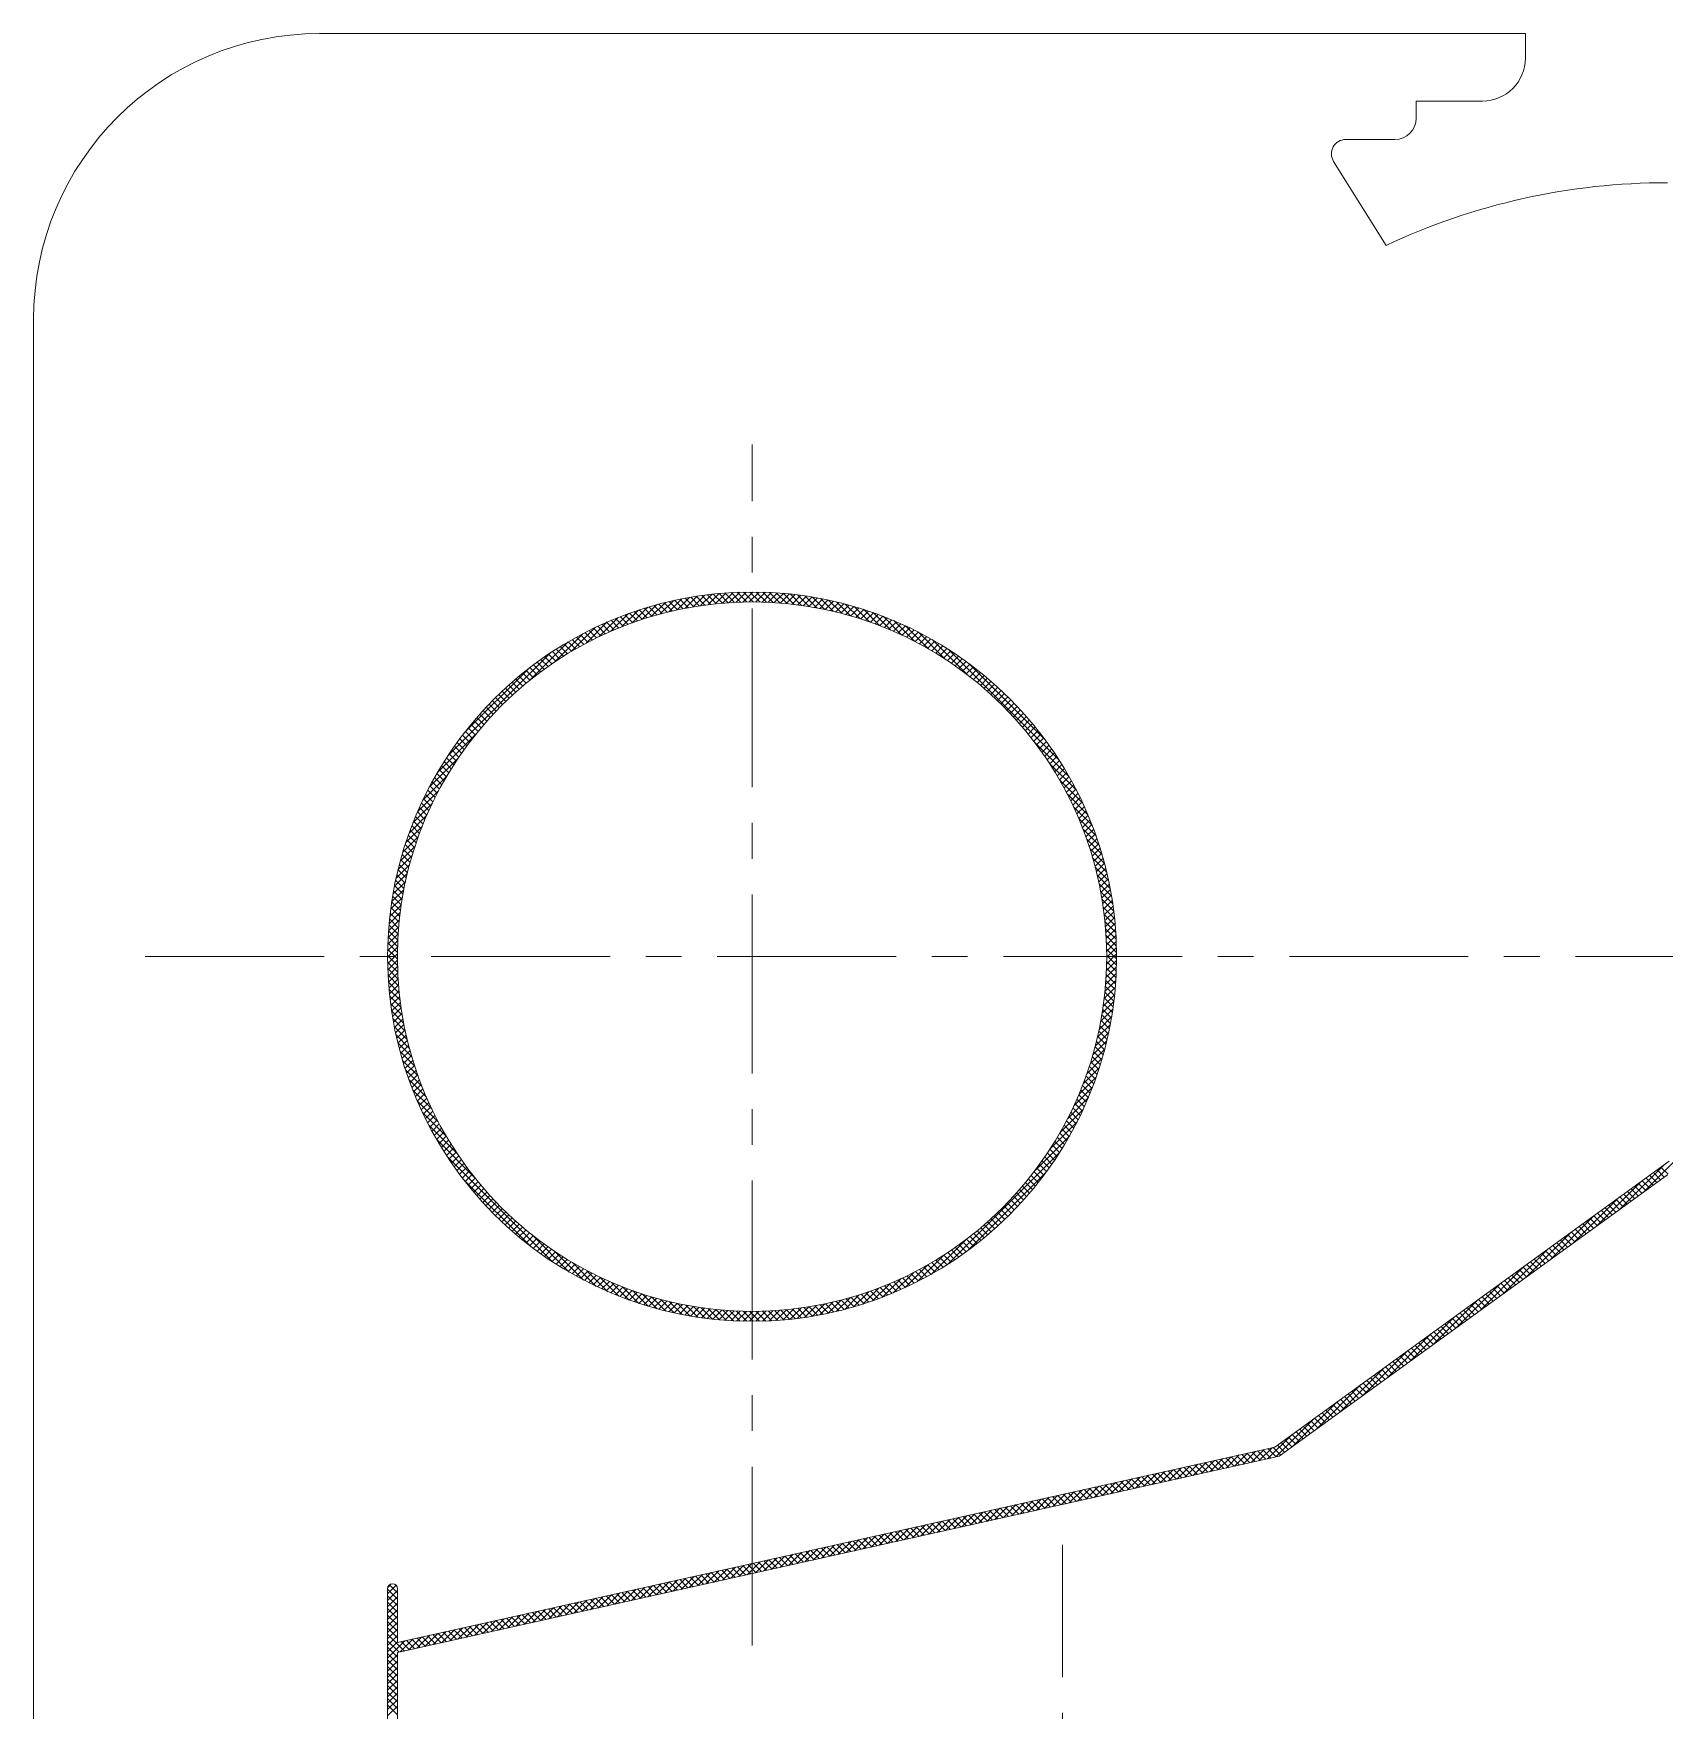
# Model space of a CAD drawing. Header units: millimetres. Extents: x 2882 to 3476, y 1065 to 1485.
# Drawn here: x 3124.68 to 3147.49, y 1157.31 to 1180.76 of the extents above; entities that cross this region are included whole.
import ezdxf

# ---------------------------------------------------------------- set-up
doc = ezdxf.new("R2010")
doc.units = ezdxf.units.MM
doc.linetypes.add('CENTERX2', pattern=[4, 2.5, -0.5, 0.5, -0.5])
for name, color, linetype, lineweight, true_color in [('1', 1, 'Continuous', 18, 0xff0000), ('2', 2, 'Continuous', 18, 0xffff00), ('3', 3, 'CENTERX2', 18, 0x00ff00)]:
    doc.layers.add(name, color=color, linetype=linetype, lineweight=lineweight, true_color=true_color)
pattern_1 = [(45, (2759.298956, 631.19546), (-0.0449012806, 0.0449012806), []), (135, (2759.298956, 631.19546), (-0.0449012806, -0.0449012806), [])]

msp = doc.modelspace()

# ---------------------------------------------------------------- hatches: boundary and pattern name
at = {"layer": '2'}
h = msp.add_hatch(dxfattribs=at)
h.set_pattern_fill('ANSI37', color=256, scale=0.02, style=0)
h.set_pattern_definition(pattern_1)
edge = h.paths.add_edge_path(flags=0)
edge.add_line((3134.73024, 1172.95071), (3134.73024, 1172.81232))
edge.add_arc((3134.73024, 1167.85292), 4.9594, 0, 90, ccw=False)
edge.add_line((3139.68964, 1167.85292), (3139.82803, 1167.85292))
edge.add_arc((3134.73024, 1167.85292), 5.09779, 0, 90)
edge = h.paths.add_edge_path(flags=0)
edge.add_arc((3134.73024, 1167.85292), 5.09779, 90, 180)
edge.add_line((3129.63245, 1167.85292), (3129.77084, 1167.85292))
edge.add_arc((3134.73024, 1167.85292), 4.9594, 90, 180, ccw=False)
edge.add_line((3134.73024, 1172.81232), (3134.73024, 1172.95071))
edge = h.paths.add_edge_path(flags=0)
edge.add_arc((3134.73024, 1167.85292), 5.09779, 0, 90)
edge.add_line((3134.73024, 1172.95071), (3134.73024, 1172.81232))
edge.add_arc((3134.73024, 1167.85292), 4.9594, 0, 90, ccw=False)
edge.add_arc((3134.73024, 1167.85292), 4.9594, 270, 360, ccw=False)
edge.add_line((3134.73024, 1162.89352), (3134.73024, 1162.75513))
edge.add_arc((3134.73024, 1167.85292), 5.09779, 270, 360)
edge = h.paths.add_edge_path(flags=0)
edge.add_arc((3134.73024, 1167.85292), 4.9594, 180, 270, ccw=False)
edge.add_arc((3134.73024, 1167.85292), 4.9594, 90, 180, ccw=False)
edge.add_line((3134.73024, 1172.81232), (3134.73024, 1172.95071))
edge.add_arc((3134.73024, 1167.85292), 5.09779, 90, 180)
edge.add_arc((3134.73024, 1167.85292), 5.09779, 180, 270)
edge.add_line((3134.73024, 1162.75513), (3134.73024, 1162.89352))
h = msp.add_hatch(dxfattribs=at)
h.set_pattern_fill('ANSI37', color=256, scale=0.02, style=0)
h.set_pattern_definition(pattern_1)
edge = h.paths.add_edge_path(flags=0)
edge.add_line((3134.73024, 1172.81232), (3134.73024, 1172.95071))
edge.add_arc((3134.73024, 1167.85292), 5.09779, 90, 180)
edge.add_line((3129.63245, 1167.85292), (3129.77084, 1167.85292))
edge.add_arc((3134.73024, 1167.85292), 4.9594, 90, 180, ccw=False)
edge = h.paths.add_edge_path(flags=0)
edge.add_line((3134.73024, 1172.95071), (3134.73024, 1172.81232))
edge.add_arc((3134.73024, 1167.85292), 4.9594, 0, 90, ccw=False)
edge.add_line((3139.68964, 1167.85292), (3139.82803, 1167.85292))
edge.add_arc((3134.73024, 1167.85292), 5.09779, 0, 90)

# ---------------------------------------------------------------- linework, layer by layer
at = {"layer": '1'}
for p, q in [((3128.68157, 1180.75853), (3145.54344, 1180.75853)), ((3145.54344, 1180.41534), (3145.54344, 1180.75853)), ((3144.94344, 1179.81534), (3144.01732, 1179.81534)), ((3144.01732, 1179.81534), (3144.01732, 1179.57719)), ((3143.71732, 1179.27719), (3143.03177, 1179.27719)), ((3142.86221, 1178.97112), (3143.59668, 1177.79704)), ((3124.68157, 1176.75853), (3124.68157, 1111.50776)), ((3134.73024, 1172.8459), (3134.73024, 1172.8459)), ((3147.55588, 1164.99307), (3142.04128, 1160.9969)), ((3147.53024, 1164.80358), (3142.0993, 1160.86804)), ((3142.04128, 1160.9969), (3129.77084, 1158.265)), ((3142.0993, 1160.86804), (3129.77084, 1158.12322)), ((3129.63245, 1159.0177), (3129.63245, 1129.22033)), ((3129.77084, 1159.0177), (3129.77084, 1158.265)), ((3129.77084, 1158.12322), (3129.77084, 1130.14307))]:
    msp.add_line(p, q, dxfattribs=at)
for radius in [5.09779, 4.9594]:
    msp.add_circle((3134.73024, 1167.85292), radius, dxfattribs=at)
for centre, radius, start, end in [((3128.68157, 1176.75853), 4, 90, 180), ((3144.94344, 1180.41534), 0.6, 270, 0), ((3143.71732, 1179.57719), 0.3, 270, 0), ((3143.03177, 1179.07719), 0.2, 90, 212.028677), ((3147.51583, 1169.46059), 9.21174, 89.910349, 115.179253), ((3129.70164, 1159.0177), 0.06919, 0, 180)]:
    msp.add_arc(centre, radius, start, end, dxfattribs=at)
at = {"layer": '2'}
for p, q in [((3147.19012, 1164.55712), (3147.79054, 1165.15753)), ((3146.86398, 1164.32078), (3147.48467, 1164.94146)), ((3147.2783, 1164.62101), (3147.1792, 1164.7201)), ((3147.33037, 1164.65874), (3147.23127, 1164.75784)), ((3147.38244, 1164.69647), (3147.28334, 1164.79557)), ((3147.43451, 1164.73421), (3147.33541, 1164.8333)), ((3147.48658, 1164.77194), (3147.38748, 1164.87104)), ((3147.53865, 1164.80967), (3147.43955, 1164.90877)), ((3146.53784, 1164.08444), (3147.15853, 1164.70512)), ((3146.96588, 1164.39461), (3146.86678, 1164.49371)), ((3147.01795, 1164.43235), (3146.91885, 1164.53144)), ((3147.07002, 1164.47008), (3146.97092, 1164.56917)), ((3147.12209, 1164.50781), (3147.02299, 1164.60691)), ((3147.17416, 1164.54554), (3147.07506, 1164.64464)), ((3147.22623, 1164.58328), (3147.12713, 1164.68237)), ((3146.2117, 1163.8481), (3146.83239, 1164.46878)), ((3146.65346, 1164.16822), (3146.55436, 1164.26731)), ((3146.70553, 1164.20595), (3146.60643, 1164.30505)), ((3146.7576, 1164.24368), (3146.6585, 1164.34278)), ((3146.80967, 1164.28142), (3146.71057, 1164.38051)), ((3146.86174, 1164.31915), (3146.76264, 1164.41824)), ((3146.91381, 1164.35688), (3146.81471, 1164.45598)), ((3145.88555, 1163.61176), (3146.50624, 1164.23244)), ((3146.34104, 1163.94182), (3146.24194, 1164.04092)), ((3146.39311, 1163.97955), (3146.29401, 1164.07865)), ((3146.44518, 1164.01729), (3146.34608, 1164.11638)), ((3146.49725, 1164.05502), (3146.39815, 1164.15412)), ((3146.54932, 1164.09275), (3146.45022, 1164.19185)), ((3146.60139, 1164.13049), (3146.50229, 1164.22958)), ((3145.55941, 1163.37542), (3146.1801, 1163.9961)), ((3145.97655, 1163.67769), (3145.87745, 1163.77679)), ((3146.02862, 1163.71543), (3145.92952, 1163.81452)), ((3146.08069, 1163.75316), (3145.98159, 1163.85225)), ((3146.13276, 1163.79089), (3146.03366, 1163.88999)), ((3146.18483, 1163.82862), (3146.08573, 1163.92772)), ((3146.2369, 1163.86636), (3146.1378, 1163.96545)), ((3146.28897, 1163.90409), (3146.18987, 1164.00319)), ((3145.23327, 1163.13908), (3145.85396, 1163.75976)), ((3145.66413, 1163.4513), (3145.56503, 1163.55039)), ((3145.7162, 1163.48903), (3145.6171, 1163.58813)), ((3145.76827, 1163.52676), (3145.66917, 1163.62586)), ((3145.82034, 1163.5645), (3145.72124, 1163.66359)), ((3145.87241, 1163.60223), (3145.77331, 1163.70132)), ((3145.92448, 1163.63996), (3145.82538, 1163.73906)), ((3144.90713, 1162.90274), (3145.52782, 1163.52343)), ((3145.35171, 1163.2249), (3145.25261, 1163.324)), ((3145.40378, 1163.26264), (3145.30468, 1163.36173)), ((3145.45585, 1163.30037), (3145.35675, 1163.39946)), ((3145.50792, 1163.3381), (3145.40882, 1163.4372)), ((3145.55999, 1163.37583), (3145.46089, 1163.47493)), ((3145.61206, 1163.41357), (3145.51296, 1163.51266)), ((3144.58099, 1162.6664), (3145.20167, 1163.28709)), ((3145.03929, 1162.99851), (3144.94019, 1163.0976)), ((3145.09136, 1163.03624), (3144.99226, 1163.13534)), ((3145.14343, 1163.07397), (3145.04433, 1163.17307)), ((3145.1955, 1163.1117), (3145.0964, 1163.2108)), ((3145.24757, 1163.14944), (3145.14847, 1163.24853)), ((3145.29964, 1163.18717), (3145.20054, 1163.28627)), ((3144.25484, 1162.43006), (3144.87553, 1163.05075)), ((3144.72687, 1162.77211), (3144.62777, 1162.87121)), ((3144.77894, 1162.80984), (3144.67984, 1162.90894)), ((3144.83101, 1162.84758), (3144.73191, 1162.94667)), ((3144.88308, 1162.88531), (3144.78398, 1162.9844)), ((3144.93515, 1162.92304), (3144.83605, 1163.02214)), ((3144.98722, 1162.96077), (3144.88812, 1163.05987)), ((3143.9287, 1162.19372), (3144.54939, 1162.81441)), ((3144.36238, 1162.50798), (3144.26328, 1162.60708)), ((3144.41445, 1162.54572), (3144.31535, 1162.64481)), ((3144.46652, 1162.58345), (3144.36742, 1162.68254)), ((3144.51859, 1162.62118), (3144.41949, 1162.72028)), ((3144.57066, 1162.65891), (3144.47156, 1162.75801)), ((3144.62273, 1162.69665), (3144.52363, 1162.79574)), ((3144.6748, 1162.73438), (3144.5757, 1162.83347)), ((3143.60256, 1161.95738), (3144.22325, 1162.57807)), ((3144.04996, 1162.28159), (3143.95086, 1162.38068)), ((3144.10203, 1162.31932), (3144.00293, 1162.41842)), ((3144.1541, 1162.35705), (3144.055, 1162.45615)), ((3144.20617, 1162.39479), (3144.10707, 1162.49388)), ((3144.25824, 1162.43252), (3144.15914, 1162.53161)), ((3144.31031, 1162.47025), (3144.21121, 1162.56935)), ((3143.27642, 1161.72104), (3143.8971, 1162.34173)), ((3143.73754, 1162.05519), (3143.63844, 1162.15429)), ((3143.78961, 1162.09292), (3143.69051, 1162.19202)), ((3143.84168, 1162.13066), (3143.74258, 1162.22975)), ((3143.89375, 1162.16839), (3143.79465, 1162.26749)), ((3143.94582, 1162.20612), (3143.84672, 1162.30522)), ((3143.99789, 1162.24385), (3143.89879, 1162.34295)), ((3142.95027, 1161.4847), (3143.57096, 1162.10539)), ((3143.42512, 1161.8288), (3143.32602, 1161.92789)), ((3143.47719, 1161.86653), (3143.37809, 1161.96562)), ((3143.52926, 1161.90426), (3143.43016, 1162.00336)), ((3143.58133, 1161.94199), (3143.48223, 1162.04109)), ((3143.6334, 1161.97973), (3143.5343, 1162.07882)), ((3143.68547, 1162.01746), (3143.58637, 1162.11655)), ((3142.62413, 1161.24836), (3143.24482, 1161.86905)), ((3143.1127, 1161.6024), (3143.0136, 1161.7015)), ((3143.16477, 1161.64013), (3143.06567, 1161.73923)), ((3143.21684, 1161.67787), (3143.11774, 1161.77696)), ((3143.26891, 1161.7156), (3143.16981, 1161.81469)), ((3143.32098, 1161.75333), (3143.22188, 1161.85243)), ((3143.37305, 1161.79106), (3143.27395, 1161.89016)), ((3142.29799, 1161.01202), (3142.91868, 1161.63271)), ((3142.74821, 1161.33827), (3142.64912, 1161.43737)), ((3142.80028, 1161.376), (3142.70119, 1161.4751)), ((3142.85235, 1161.41374), (3142.75326, 1161.51283)), ((3142.90442, 1161.45147), (3142.80533, 1161.55057)), ((3142.95649, 1161.4892), (3142.8574, 1161.5883)), ((3143.00856, 1161.52694), (3142.90946, 1161.62603)), ((3143.06063, 1161.56467), (3142.96153, 1161.66376)), ((3142.05416, 1160.85799), (3142.59253, 1161.39637)), ((3142.43579, 1161.11188), (3142.3367, 1161.21097)), ((3142.48786, 1161.14961), (3142.38877, 1161.2487)), ((3142.53993, 1161.18734), (3142.44084, 1161.28644)), ((3142.592, 1161.22507), (3142.49291, 1161.32417)), ((3142.64407, 1161.26281), (3142.54498, 1161.3619)), ((3142.69614, 1161.30054), (3142.59705, 1161.39963)), ((3141.70759, 1160.78083), (3141.88997, 1160.96321)), ((3141.82311, 1160.80655), (3142.0055, 1160.98893)), ((3141.93863, 1160.83227), (3142.26639, 1161.16003)), ((3142.0598, 1160.85925), (3141.94384, 1160.97521)), ((3142.12337, 1160.88548), (3142.01729, 1160.99156)), ((3142.17544, 1160.92321), (3142.07635, 1161.02231)), ((3142.22751, 1160.96095), (3142.12842, 1161.06004)), ((3142.27958, 1160.99868), (3142.18049, 1161.09777)), ((3142.33165, 1161.03641), (3142.23256, 1161.13551)), ((3142.38372, 1161.07414), (3142.28463, 1161.17324)), ((3140.66789, 1160.54935), (3140.85027, 1160.73173)), ((3140.78341, 1160.57507), (3140.96579, 1160.75745)), ((3140.95806, 1160.61395), (3140.8421, 1160.72991)), ((3140.89893, 1160.60079), (3141.08132, 1160.78317)), ((3141.03151, 1160.63031), (3140.91555, 1160.74627)), ((3141.10496, 1160.64666), (3140.989, 1160.76262)), ((3141.01445, 1160.62651), (3141.19684, 1160.80889)), ((3141.17841, 1160.66301), (3141.06245, 1160.77897)), ((3141.12998, 1160.65223), (3141.31236, 1160.83461)), ((3141.25186, 1160.67936), (3141.1359, 1160.79532)), ((3141.32531, 1160.69572), (3141.20935, 1160.81168)), ((3141.2455, 1160.67795), (3141.42788, 1160.86033)), ((3141.39876, 1160.71207), (3141.2828, 1160.82803)), ((3141.47221, 1160.72842), (3141.35625, 1160.84438)), ((3141.36102, 1160.70367), (3141.54341, 1160.88605)), ((3141.54566, 1160.74478), (3141.4297, 1160.86074)), ((3141.47654, 1160.72939), (3141.65893, 1160.91177)), ((3141.61911, 1160.76113), (3141.50314, 1160.87709)), ((3141.69255, 1160.77748), (3141.57659, 1160.89344)), ((3141.59207, 1160.75511), (3141.77445, 1160.93749)), ((3141.766, 1160.79383), (3141.65004, 1160.90979)), ((3141.83945, 1160.81019), (3141.72349, 1160.92615)), ((3141.9129, 1160.82654), (3141.79694, 1160.9425)), ((3141.98635, 1160.84289), (3141.87039, 1160.95885)), ((3139.62818, 1160.31787), (3139.81057, 1160.50025)), ((3139.7437, 1160.34359), (3139.92609, 1160.52597)), ((3139.92976, 1160.38501), (3139.8138, 1160.50097)), ((3139.85923, 1160.36931), (3140.04161, 1160.55169)), ((3140.00321, 1160.40136), (3139.88725, 1160.51733)), ((3140.07666, 1160.41772), (3139.9607, 1160.53368)), ((3139.97475, 1160.39503), (3140.15713, 1160.57741)), ((3140.15011, 1160.43407), (3140.03415, 1160.55003)), ((3140.09027, 1160.42075), (3140.27266, 1160.60313)), ((3140.22356, 1160.45042), (3140.1076, 1160.56638)), ((3140.29701, 1160.46678), (3140.18105, 1160.58274)), ((3140.2058, 1160.44647), (3140.38818, 1160.62885)), ((3140.37046, 1160.48313), (3140.2545, 1160.59909)), ((3140.32132, 1160.47219), (3140.5037, 1160.65457)), ((3140.44391, 1160.49948), (3140.32795, 1160.61544)), ((3140.51736, 1160.51584), (3140.4014, 1160.6318)), ((3140.43684, 1160.49791), (3140.61922, 1160.68029)), ((3140.59081, 1160.53219), (3140.47485, 1160.64815)), ((3140.66426, 1160.54854), (3140.5483, 1160.6645)), ((3140.55236, 1160.52363), (3140.73475, 1160.70601)), ((3140.73771, 1160.56489), (3140.62175, 1160.68085)), ((3140.81116, 1160.58125), (3140.6952, 1160.69721)), ((3140.88461, 1160.5976), (3140.76865, 1160.71356)), ((3138.58848, 1160.08639), (3138.77086, 1160.26877)), ((3138.704, 1160.11211), (3138.88639, 1160.29449)), ((3138.90147, 1160.15607), (3138.78551, 1160.27203)), ((3138.81952, 1160.13783), (3139.00191, 1160.32021)), ((3138.97492, 1160.17242), (3138.85896, 1160.28838)), ((3139.04837, 1160.18878), (3138.93241, 1160.30474)), ((3138.93505, 1160.16355), (3139.11743, 1160.34593)), ((3139.12182, 1160.20513), (3139.00586, 1160.32109)), ((3139.05057, 1160.18927), (3139.23295, 1160.37165)), ((3139.19527, 1160.22148), (3139.07931, 1160.33744)), ((3139.26872, 1160.23784), (3139.15276, 1160.3538)), ((3139.16609, 1160.21499), (3139.34848, 1160.39737)), ((3139.34217, 1160.25419), (3139.22621, 1160.37015)), ((3139.28161, 1160.24071), (3139.464, 1160.42309)), ((3139.41562, 1160.27054), (3139.29966, 1160.3865)), ((3139.48907, 1160.28689), (3139.3731, 1160.40285)), ((3139.39714, 1160.26643), (3139.57952, 1160.44881)), ((3139.56251, 1160.30325), (3139.44655, 1160.41921)), ((3139.51266, 1160.29215), (3139.69504, 1160.47453)), ((3139.63596, 1160.3196), (3139.52, 1160.43556)), ((3139.70941, 1160.33595), (3139.59345, 1160.45191)), ((3139.78286, 1160.35231), (3139.6669, 1160.46827)), ((3139.85631, 1160.36866), (3139.74035, 1160.48462)), ((3137.54877, 1159.85491), (3137.73116, 1160.03729)), ((3137.6643, 1159.88063), (3137.84668, 1160.06301)), ((3137.79972, 1159.91078), (3137.68376, 1160.02674)), ((3137.87317, 1159.92713), (3137.75721, 1160.04309)), ((3137.77982, 1159.90635), (3137.9622, 1160.08873)), ((3137.94662, 1159.94348), (3137.83066, 1160.05944)), ((3137.89534, 1159.93207), (3138.07773, 1160.11445)), ((3138.02007, 1159.95984), (3137.90411, 1160.0758)), ((3138.09352, 1159.97619), (3137.97756, 1160.09215)), ((3138.01087, 1159.95779), (3138.19325, 1160.14017)), ((3138.16697, 1159.99254), (3138.05101, 1160.1085)), ((3138.24042, 1160.0089), (3138.12446, 1160.12486)), ((3138.12639, 1159.98351), (3138.30877, 1160.16589)), ((3138.31387, 1160.02525), (3138.19791, 1160.14121)), ((3138.24191, 1160.00923), (3138.42429, 1160.19161)), ((3138.38732, 1160.0416), (3138.27136, 1160.15756)), ((3138.46077, 1160.05795), (3138.34481, 1160.17391)), ((3138.35743, 1160.03495), (3138.53982, 1160.21733)), ((3138.53422, 1160.07431), (3138.41826, 1160.19027)), ((3138.47296, 1160.06067), (3138.65534, 1160.24305)), ((3138.60767, 1160.09066), (3138.49171, 1160.20662)), ((3138.68112, 1160.10701), (3138.56516, 1160.22297)), ((3138.75457, 1160.12337), (3138.63861, 1160.23933)), ((3138.82802, 1160.13972), (3138.71206, 1160.25568)), ((3136.50907, 1159.62343), (3136.69145, 1159.80581)), ((3136.62459, 1159.64915), (3136.80698, 1159.83153)), ((3136.77143, 1159.68184), (3136.65547, 1159.7978)), ((3136.84488, 1159.69819), (3136.72892, 1159.81415)), ((3136.74012, 1159.67487), (3136.9225, 1159.85725)), ((3136.91833, 1159.71454), (3136.80237, 1159.8305)), ((3136.85564, 1159.70059), (3137.03802, 1159.88297)), ((3136.99178, 1159.7309), (3136.87582, 1159.84686)), ((3137.06523, 1159.74725), (3136.94927, 1159.86321)), ((3136.97116, 1159.72631), (3137.15355, 1159.90869)), ((3137.13868, 1159.7636), (3137.02272, 1159.87956)), ((3137.08668, 1159.75203), (3137.26907, 1159.93441)), ((3137.21213, 1159.77995), (3137.09617, 1159.89591)), ((3137.28558, 1159.79631), (3137.16962, 1159.91227)), ((3137.20221, 1159.77775), (3137.38459, 1159.96013)), ((3137.35903, 1159.81266), (3137.24306, 1159.92862)), ((3137.43247, 1159.82901), (3137.31651, 1159.94497)), ((3137.31773, 1159.80347), (3137.50011, 1159.98585)), ((3137.50592, 1159.84537), (3137.38996, 1159.96133)), ((3137.43325, 1159.82919), (3137.61564, 1160.01157)), ((3137.57937, 1159.86172), (3137.46341, 1159.97768)), ((3137.65282, 1159.87807), (3137.53686, 1159.99403)), ((3137.72627, 1159.89442), (3137.61031, 1160.01039)), ((3135.46937, 1159.39194), (3135.65175, 1159.57433)), ((3135.58489, 1159.41766), (3135.76727, 1159.60005)), ((3135.74313, 1159.4529), (3135.62717, 1159.56886)), ((3135.70041, 1159.44338), (3135.8828, 1159.62577)), ((3135.81658, 1159.46925), (3135.70062, 1159.58521)), ((3135.89003, 1159.4856), (3135.77407, 1159.60156)), ((3135.81593, 1159.4691), (3135.99832, 1159.65149)), ((3135.96348, 1159.50195), (3135.84752, 1159.61792)), ((3136.03693, 1159.51831), (3135.92097, 1159.63427)), ((3135.93146, 1159.49483), (3136.11384, 1159.67721)), ((3136.11038, 1159.53466), (3135.99442, 1159.65062)), ((3136.04698, 1159.52055), (3136.22936, 1159.70293)), ((3136.18383, 1159.55101), (3136.06787, 1159.66697)), ((3136.25728, 1159.56737), (3136.14132, 1159.68333)), ((3136.1625, 1159.54627), (3136.34489, 1159.72865)), ((3136.33073, 1159.58372), (3136.21477, 1159.69968)), ((3136.27803, 1159.57199), (3136.46041, 1159.75437)), ((3136.40418, 1159.60007), (3136.28822, 1159.71603)), ((3136.47763, 1159.61643), (3136.36167, 1159.73239)), ((3136.39355, 1159.59771), (3136.57593, 1159.78009)), ((3136.55108, 1159.63278), (3136.43512, 1159.74874)), ((3136.62453, 1159.64913), (3136.50857, 1159.76509)), ((3136.69798, 1159.66548), (3136.58202, 1159.78144)), ((3134.42966, 1159.16046), (3134.61205, 1159.34285)), ((3134.64139, 1159.2076), (3134.52543, 1159.32356)), ((3134.54519, 1159.18618), (3134.72757, 1159.36857)), ((3134.71484, 1159.22396), (3134.59888, 1159.33992)), ((3134.66071, 1159.2119), (3134.84309, 1159.39429)), ((3134.78829, 1159.24031), (3134.67233, 1159.35627)), ((3134.86174, 1159.25666), (3134.74578, 1159.37262)), ((3134.77623, 1159.23762), (3134.95862, 1159.42001)), ((3134.93519, 1159.27301), (3134.81923, 1159.38897)), ((3134.89175, 1159.26334), (3135.07414, 1159.44573)), ((3135.00864, 1159.28937), (3134.89268, 1159.40533)), ((3135.08209, 1159.30572), (3134.96613, 1159.42168)), ((3135.00728, 1159.28906), (3135.18966, 1159.47145)), ((3135.15554, 1159.32207), (3135.03958, 1159.43803)), ((3135.22899, 1159.33843), (3135.11302, 1159.45439)), ((3135.1228, 1159.31478), (3135.30518, 1159.49717)), ((3135.30244, 1159.35478), (3135.18647, 1159.47074)), ((3135.23832, 1159.3405), (3135.42071, 1159.52289)), ((3135.37588, 1159.37113), (3135.25992, 1159.48709)), ((3135.44933, 1159.38748), (3135.33337, 1159.50345)), ((3135.35384, 1159.36622), (3135.53623, 1159.54861)), ((3135.52278, 1159.40384), (3135.40682, 1159.5198)), ((3135.59623, 1159.42019), (3135.48027, 1159.53615)), ((3135.66968, 1159.43654), (3135.55372, 1159.5525)), ((3133.27444, 1158.90326), (3133.45682, 1159.08565)), ((3133.38996, 1158.92898), (3133.57234, 1159.11137)), ((3133.61309, 1158.97866), (3133.49713, 1159.09462)), ((3133.50548, 1158.9547), (3133.68787, 1159.13709)), ((3133.68654, 1158.99501), (3133.57058, 1159.11098)), ((3133.621, 1158.98042), (3133.80339, 1159.16281)), ((3133.75999, 1159.01137), (3133.64403, 1159.12733)), ((3133.83344, 1159.02772), (3133.71748, 1159.14368)), ((3133.73653, 1159.00614), (3133.91891, 1159.18853)), ((3133.90689, 1159.04407), (3133.79093, 1159.16003)), ((3133.85205, 1159.03186), (3134.03443, 1159.21425)), ((3133.98034, 1159.06043), (3133.86438, 1159.17639)), ((3134.05379, 1159.07678), (3133.93783, 1159.19274)), ((3133.96757, 1159.05758), (3134.14996, 1159.23997)), ((3134.12724, 1159.09313), (3134.01128, 1159.20909)), ((3134.0831, 1159.0833), (3134.26548, 1159.26569)), ((3134.20069, 1159.10949), (3134.08473, 1159.22545)), ((3134.27414, 1159.12584), (3134.15818, 1159.2418)), ((3134.19862, 1159.10902), (3134.381, 1159.29141)), ((3134.34759, 1159.14219), (3134.23163, 1159.25815)), ((3134.42104, 1159.15854), (3134.30508, 1159.2745)), ((3134.31414, 1159.13474), (3134.49652, 1159.31713)), ((3134.49449, 1159.1749), (3134.37853, 1159.29086)), ((3134.56794, 1159.19125), (3134.45198, 1159.30721)), ((3129.63245, 1158.94318), (3129.75316, 1159.06389)), ((3129.77084, 1158.86961), (3129.63245, 1159.008)), ((3129.63245, 1158.85338), (3129.77084, 1158.99176)), ((3129.77084, 1158.7798), (3129.63245, 1158.91819)), ((3129.63245, 1158.76357), (3129.77084, 1158.90196)), ((3129.63471, 1159.03524), (3129.6841, 1159.08463)), ((3129.77084, 1158.95941), (3129.65847, 1159.07177)), ((3132.23473, 1158.67178), (3132.41712, 1158.85417)), ((3132.35026, 1158.6975), (3132.53264, 1158.87989)), ((3132.46578, 1158.72322), (3132.64816, 1158.90561)), ((3132.5848, 1158.74972), (3132.46884, 1158.86568)), ((3132.65825, 1158.76607), (3132.54229, 1158.88203)), ((3132.5813, 1158.74894), (3132.76369, 1158.93133)), ((3132.7317, 1158.78243), (3132.61574, 1158.89839)), ((3132.80515, 1158.79878), (3132.68919, 1158.91474)), ((3132.69682, 1158.77466), (3132.87921, 1158.95705)), ((3132.8786, 1158.81513), (3132.76264, 1158.93109)), ((3132.81235, 1158.80038), (3132.99473, 1158.98277)), ((3132.95205, 1158.83149), (3132.83609, 1158.94745)), ((3133.0255, 1158.84784), (3132.90954, 1158.9638)), ((3132.92787, 1158.8261), (3133.11025, 1159.00849)), ((3133.09895, 1158.86419), (3132.98298, 1158.98015)), ((3133.04339, 1158.85182), (3133.22578, 1159.03421)), ((3133.1724, 1158.88054), (3133.05643, 1158.9965)), ((3133.24584, 1158.8969), (3133.12988, 1159.01286)), ((3133.15891, 1158.87754), (3133.3413, 1159.05993)), ((3133.31929, 1158.91325), (3133.20333, 1159.02921)), ((3133.39274, 1158.9296), (3133.27678, 1159.04556)), ((3133.46619, 1158.94596), (3133.35023, 1159.06192)), ((3133.53964, 1158.96231), (3133.42368, 1159.07827)), ((3129.77084, 1158.69), (3129.63245, 1158.82839)), ((3129.63245, 1158.67377), (3129.77084, 1158.81216)), ((3129.77084, 1158.6002), (3129.63245, 1158.73859)), ((3129.63245, 1158.58397), (3129.77084, 1158.72236)), ((3129.77084, 1158.5104), (3129.63245, 1158.64879)), ((3129.63245, 1158.49417), (3129.77084, 1158.63255)), ((3131.19503, 1158.4403), (3131.37741, 1158.62269)), ((3131.31055, 1158.46602), (3131.49294, 1158.64841)), ((3131.48305, 1158.50443), (3131.36709, 1158.62039)), ((3131.42607, 1158.49174), (3131.60846, 1158.67413)), ((3131.5565, 1158.52078), (3131.44054, 1158.63674)), ((3131.62995, 1158.53713), (3131.51399, 1158.65309)), ((3131.5416, 1158.51746), (3131.72398, 1158.69985)), ((3131.7034, 1158.55349), (3131.58744, 1158.66945)), ((3131.65712, 1158.54318), (3131.8395, 1158.72557)), ((3131.77685, 1158.56984), (3131.66089, 1158.6858)), ((3131.8503, 1158.58619), (3131.73434, 1158.70215)), ((3131.77264, 1158.5689), (3131.95503, 1158.75129)), ((3131.92375, 1158.60255), (3131.80779, 1158.71851)), ((3131.9972, 1158.6189), (3131.88124, 1158.73486)), ((3131.88817, 1158.59462), (3132.07055, 1158.77701)), ((3132.07065, 1158.63525), (3131.95469, 1158.75121)), ((3132.00369, 1158.62034), (3132.18607, 1158.80273)), ((3132.1441, 1158.6516), (3132.02814, 1158.76756)), ((3132.21755, 1158.66796), (3132.10159, 1158.78392)), ((3132.11921, 1158.64606), (3132.30159, 1158.82845)), ((3132.291, 1158.68431), (3132.17504, 1158.80027)), ((3132.36445, 1158.70066), (3132.24849, 1158.81662)), ((3132.4379, 1158.71702), (3132.32194, 1158.83298)), ((3132.51135, 1158.73337), (3132.39539, 1158.84933)), ((3129.77084, 1158.42059), (3129.63245, 1158.55898)), ((3129.63245, 1158.40436), (3129.77084, 1158.54275)), ((3129.77084, 1158.33079), (3129.63245, 1158.46918)), ((3129.63245, 1158.31456), (3129.77084, 1158.45295)), ((3130.15533, 1158.20882), (3130.33771, 1158.39121)), ((3130.27085, 1158.23454), (3130.45323, 1158.41693)), ((3130.45476, 1158.27549), (3130.3388, 1158.39145)), ((3130.38637, 1158.26026), (3130.56875, 1158.44265)), ((3130.52821, 1158.29184), (3130.41225, 1158.4078)), ((3130.60166, 1158.30819), (3130.4857, 1158.42415)), ((3130.50189, 1158.28598), (3130.68428, 1158.46837)), ((3130.67511, 1158.32455), (3130.55915, 1158.44051)), ((3130.61742, 1158.3117), (3130.7998, 1158.49409)), ((3130.74856, 1158.3409), (3130.6326, 1158.45686)), ((3130.82201, 1158.35725), (3130.70605, 1158.47321)), ((3130.73294, 1158.33742), (3130.91532, 1158.51981)), ((3130.89546, 1158.3736), (3130.7795, 1158.48956)), ((3130.84846, 1158.36314), (3131.03085, 1158.54553)), ((3130.96891, 1158.38996), (3130.85294, 1158.50592)), ((3131.04236, 1158.40631), (3130.92639, 1158.52227)), ((3130.96398, 1158.38886), (3131.14637, 1158.57125)), ((3131.1158, 1158.42266), (3130.99984, 1158.53862)), ((3131.18925, 1158.43902), (3131.07329, 1158.55498)), ((3131.07951, 1158.41458), (3131.26189, 1158.59697)), ((3131.2627, 1158.45537), (3131.14674, 1158.57133)), ((3131.33615, 1158.47172), (3131.22019, 1158.58768)), ((3131.4096, 1158.48807), (3131.29364, 1158.60404)), ((3129.86716, 1158.14466), (3129.63245, 1158.37938)), ((3129.63245, 1158.22476), (3129.77084, 1158.36315)), ((3129.79371, 1158.12831), (3129.63245, 1158.28958)), ((3129.63245, 1158.04515), (3129.87562, 1158.28832)), ((3129.63245, 1158.13495), (3129.77084, 1158.27334)), ((3129.77084, 1158.06138), (3129.63245, 1158.19977)), ((3129.80876, 1158.13166), (3129.99114, 1158.31405)), ((3129.94061, 1158.16102), (3129.82465, 1158.27698)), ((3130.01406, 1158.17737), (3129.8981, 1158.29333)), ((3129.92428, 1158.15738), (3130.10666, 1158.33977)), ((3130.08751, 1158.19372), (3129.97155, 1158.30968)), ((3130.0398, 1158.1831), (3130.22219, 1158.36549)), ((3130.16096, 1158.21008), (3130.045, 1158.32604)), ((3130.23441, 1158.22643), (3130.11845, 1158.34239)), ((3130.30786, 1158.24278), (3130.1919, 1158.35874)), ((3130.38131, 1158.25913), (3130.26535, 1158.37509)), ((3129.77084, 1157.97158), (3129.63245, 1158.10997)), ((3129.63245, 1157.95535), (3129.77084, 1158.09374)), ((3129.77084, 1157.88178), (3129.63245, 1158.02017)), ((3129.63245, 1157.86555), (3129.77084, 1158.00394)), ((3129.77084, 1157.79198), (3129.63245, 1157.93037)), ((3129.63245, 1157.77574), (3129.77084, 1157.91413)), ((3129.77084, 1157.70217), (3129.63245, 1157.84056)), ((3129.63245, 1157.68594), (3129.77084, 1157.82433)), ((3129.77084, 1157.61237), (3129.63245, 1157.75076)), ((3129.63245, 1157.59614), (3129.77084, 1157.73453)), ((3129.77084, 1157.52257), (3129.63245, 1157.66096)), ((3129.63245, 1157.50634), (3129.77084, 1157.64473)), ((3129.77084, 1157.43277), (3129.63245, 1157.57115)), ((3129.63245, 1157.41653), (3129.77084, 1157.55492)), ((3129.77084, 1157.34296), (3129.63245, 1157.48135)), ((3129.63245, 1157.32673), (3129.77084, 1157.46512)), ((3129.77084, 1157.25316), (3129.63245, 1157.39155)), ((3129.63245, 1157.23693), (3129.77084, 1157.37532))]:
    msp.add_line(p, q, dxfattribs=at)
at = {"layer": '3'}
for p, q in [((3134.73024, 1158.22157), (3134.73024, 1175.01086)), ((3126.24387, 1167.85292), (3170.11132, 1167.85292)), ((3139.07024, 1129.78108), (3139.07024, 1159.63145))]:
    msp.add_line(p, q, dxfattribs=at)

doc.saveas('drawing.dxf')
